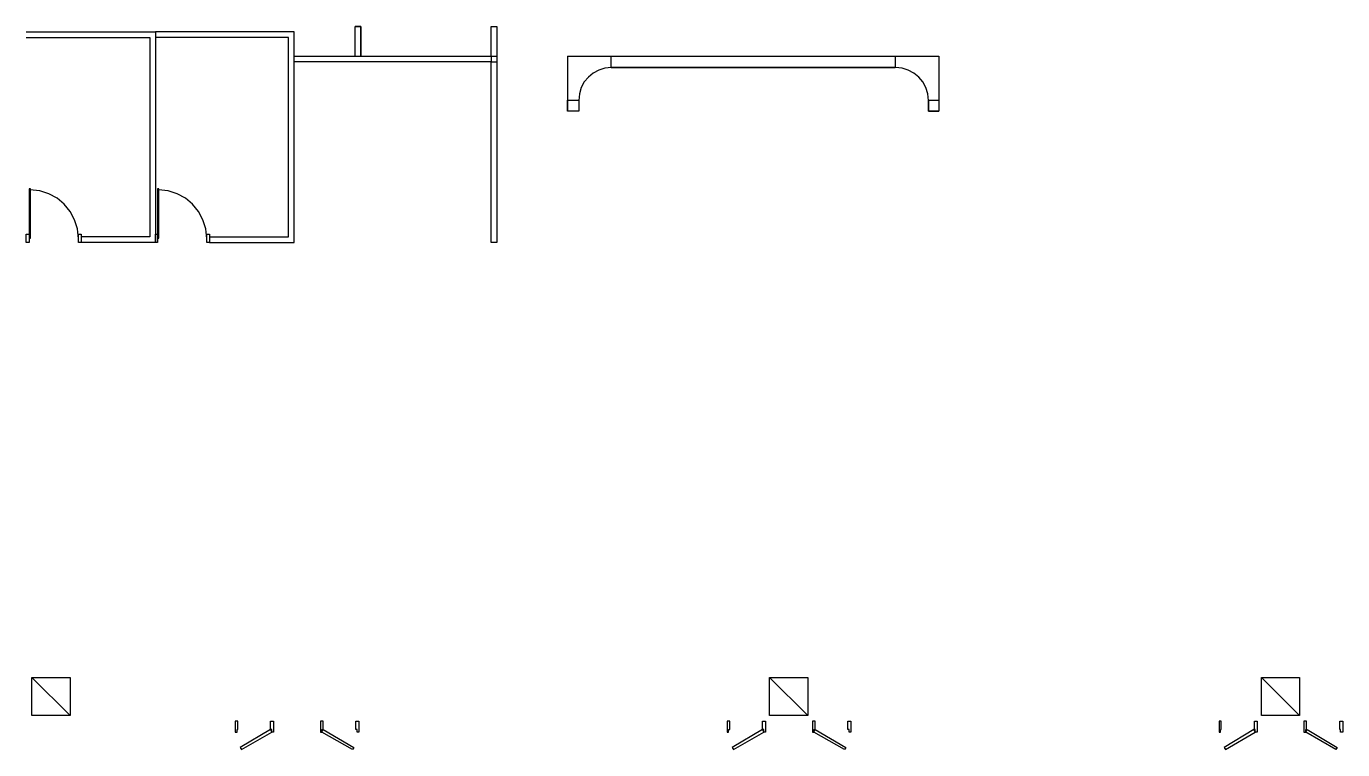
# Model space of a CAD drawing. Header units: millimetres. Extents: x -1062 to 473405, y -148599 to 38948.
# Drawn here: x 69535 to 93614, y -148599 to -135375 of the extents above; entities that cross this region are included whole.
import ezdxf

# ---------------------------------------------------------------- set-up
doc = ezdxf.new("R2010")
doc.units = ezdxf.units.MM
for name, color, linetype in [('COLUMN', 1, 'Continuous'), ('DOOR', 3, 'Continuous'), ('WALL', 7, 'Continuous'), ('WINDOW', 4, 'Continuous')]:
    doc.layers.add(name, color=color, linetype=linetype)

msp = doc.modelspace()

# ---------------------------------------------------------------- linework, layer by layer
at = {"layer": 'COLUMN'}
for p, q in [((70334.3, -147976.3), (69636.1, -147277.7)), ((69636.1, -147277.7), (70334.3, -147277.7)), ((69636.1, -147976.3), (69636.1, -147277.7)), ((70334.3, -147277.7), (70334.3, -147976.3)), ((83827.2, -147976.3), (83129, -147277.7)), ((83129, -147277.7), (83827.2, -147277.7)), ((83129, -147976.3), (83129, -147277.7)), ((83827.2, -147277.7), (83827.2, -147976.3)), ((92826.7, -147976.3), (92128.5, -147277.7)), ((92128.5, -147277.7), (92826.7, -147277.7)), ((92128.5, -147976.3), (92128.5, -147277.7)), ((92826.7, -147277.7), (92826.7, -147976.3)), ((70334.3, -147976.3), (69636.1, -147976.3)), ((83827.2, -147976.3), (83129, -147976.3)), ((92826.7, -147976.3), (92128.5, -147976.3))]:
    msp.add_line(p, q, dxfattribs=at)
at = {"layer": 'DOOR'}
for p, q in [((69610.7, -138348.7), (69585.3, -138348.7)), ((69585.3, -138348.7), (69585.3, -139250.5)), ((69780.4, -138381.3), (69601.6, -138361.4)), ((69610.7, -139250.5), (69610.7, -138348.7)), ((69946.7, -138434.6), (69780.4, -138381.3)), ((70097.1, -138517.7), (69946.7, -138434.6)), ((71959, -138348.7), (71933.6, -138348.7)), ((71933.6, -138348.7), (71933.6, -139250.5)), ((72128.6, -138381.3), (71949.8, -138361.4)), ((71959, -139250.5), (71959, -138348.7)), ((72295, -138434.6), (72128.6, -138381.3)), ((72445.3, -138517.7), (72295, -138434.6)), ((70228, -138627.1), (70097.1, -138517.7)), ((70335.8, -138759.3), (70228, -138627.1)), ((72576.2, -138627.1), (72445.3, -138517.7)), ((72684.1, -138759.3), (72576.2, -138627.1)), ((70417.3, -138910.7), (70335.8, -138759.3)), ((70468.7, -139077.7), (70417.3, -138910.7)), ((72765.5, -138910.7), (72684.1, -138759.3)), ((72816.9, -139077.7), (72765.5, -138910.7)), ((69534.6, -139326.7), (69534.6, -139174.3)), ((69534.6, -139174.3), (69585.3, -139174.3)), ((69585.3, -139174.3), (69585.3, -139326.7)), ((70486.6, -139256.8), (70468.7, -139077.7)), ((70486.6, -139326.7), (70486.6, -139174.3)), ((70486.6, -139174.3), (70537.3, -139174.3)), ((70537.3, -139174.3), (70537.3, -139326.7)), ((71895.5, -139326.7), (71895.5, -139174.3)), ((71895.5, -139174.3), (71933.6, -139174.3)), ((71933.6, -139174.3), (71933.6, -139326.7)), ((72834.8, -139256.8), (72816.9, -139077.7)), ((72834.8, -139326.7), (72834.8, -139174.3)), ((72834.8, -139174.3), (72885.6, -139174.3)), ((72885.6, -139174.3), (72885.6, -139326.7)), ((69585.3, -139326.7), (69534.6, -139326.7)), ((69585.3, -139250.5), (69610.7, -139250.5)), ((70537.3, -139326.7), (70486.6, -139326.7)), ((71933.6, -139326.7), (71895.5, -139326.7)), ((71933.6, -139250.5), (71959, -139250.5)), ((72885.6, -139326.7), (72834.8, -139326.7))]:
    msp.add_line(p, q, dxfattribs=at)
at = {"layer": 'WALL'}
for p, q in [((75551.2, -135922.7), (75551.2, -135376.6)), ((75652.7, -135376.6), (75551.2, -135376.6)), ((75652.7, -135922.7), (75652.7, -135376.6)), ((78039, -135922.7), (78039, -135376.6)), ((78039, -135376.6), (78140.6, -135376.6)), ((78140.6, -135376.6), (78140.6, -135922.7)), ((74434.2, -135922.7), (78140.6, -135922.7)), ((78039, -136024.3), (74434.2, -136024.3)), ((78039, -139326.7), (78039, -136024.3)), ((78140.6, -135922.7), (78140.6, -139326.7)), ((79435.3, -135922.7), (86226.2, -135922.7)), ((79435.3, -135922.7), (79435.3, -136926.1)), ((86226.2, -135922.7), (86226.2, -136926.1)), ((79904.2, -136229), (79815, -136302.7)), ((80006.6, -136173.4), (79904.2, -136229)), ((80119.8, -136138.2), (80006.6, -136173.4)), ((80241.3, -136125.9), (80119.8, -136138.2)), ((80235, -136125.9), (85426.5, -136125.9)), ((85554.4, -136138.2), (85432.9, -136125.9)), ((85667.5, -136173.4), (85554.4, -136138.2)), ((85770, -136229), (85667.5, -136173.4)), ((85859.2, -136302.7), (85770, -136229)), ((79685.8, -136494.4), (79650.6, -136607.7)), ((79741.4, -136391.9), (79685.8, -136494.4)), ((79815, -136302.7), (79741.4, -136391.9)), ((85932.8, -136391.9), (85859.2, -136302.7)), ((85988.4, -136494.4), (85932.8, -136391.9)), ((86023.5, -136607.7), (85988.4, -136494.4)), ((79650.6, -136607.7), (79638.4, -136729.3)), ((79638.4, -136722.9), (79638.4, -136926.1)), ((86035.8, -136729.3), (86023.5, -136607.7)), ((86035.8, -136722.9), (86035.8, -136926.1)), ((79638.4, -136926.1), (79435.3, -136926.1)), ((86035.8, -136926.1), (86226.2, -136926.1)), ((78140.6, -139326.7), (78039, -139326.7))]:
    msp.add_line(p, q, dxfattribs=at)
for points in [[(75655, -135375), (75655, -135922.7), (78039, -135922.7), (78039, -136024.3), (74434.2, -136024.3), (74434.2, -135922.7), (75550, -135922.7), (75550, -135375), (75655, -135375)], [(78140, -135375), (78140, -135376.6), (78140.6, -135376.6), (78140.6, -135922.7), (78140, -135922.7), (78140, -135925), (78040, -135925), (78040, -135922.7), (78039, -135922.7), (78039, -135376.6), (78040, -135376.6), (78040, -135375), (78140, -135375)], [(78140.6, -136024.3), (78140.6, -139326.7), (78039, -139326.7), (78039, -136024.3), (78140.6, -136024.3)], [(85426.5, -135922.7), (85426.5, -136125.9), (80235, -136125.9), (80235, -135922.7), (85426.5, -135922.7)], [(79638.4, -136722.9), (79638.4, -136926.1), (79435.3, -136926.1), (79435.3, -136722.9), (79638.4, -136722.9)], [(86226.2, -136722.9), (86226.2, -136926.1), (86035.8, -136926.1), (86035.8, -136722.9), (86226.2, -136722.9)]]:
    msp.add_lwpolyline(points, close=True, dxfattribs=at)
at = {"layer": 'WINDOW'}
for p, q in [((69534.6, -135478.2), (71895.5, -135478.2)), ((71895.5, -135478.2), (71895.5, -139326.7)), ((74434.2, -135478.2), (71895.5, -135478.2)), ((74434.2, -139326.7), (74434.2, -135478.2)), ((69534.6, -135579.8), (71794, -135579.8)), ((71794, -135579.8), (71794, -139225.1)), ((74332.6, -135579.8), (71895.5, -135579.8)), ((74332.6, -139225.1), (74332.6, -135579.8)), ((71794, -139225.1), (70537.3, -139225.1)), ((70537.3, -139225.1), (70537.3, -139326.7)), ((71895.5, -139326.7), (70537.3, -139326.7)), ((72885.6, -139225.1), (74332.6, -139225.1)), ((72885.6, -139225.1), (72885.6, -139326.7)), ((72885.6, -139326.7), (74434.2, -139326.7)), ((73406, -148077.9), (73355.2, -148077.9)), ((73355.2, -148077.9), (73355.2, -148281.1)), ((73406, -148230.3), (73406, -148077.9)), ((74002.6, -148230.3), (74002.6, -148077.9)), ((74002.6, -148077.9), (74053.4, -148077.9)), ((74053.4, -148077.9), (74053.4, -148281.1)), ((74967.3, -148077.9), (74916.5, -148077.9)), ((74916.5, -148077.9), (74916.5, -148281.1)), ((74967.3, -148230.3), (74967.3, -148077.9)), ((75563.9, -148230.3), (75563.9, -148077.9)), ((75563.9, -148077.9), (75614.6, -148077.9)), ((75614.6, -148077.9), (75614.6, -148281.1)), ((82405.5, -148077.9), (82354.7, -148077.9)), ((82354.7, -148077.9), (82354.7, -148281.1)), ((82405.5, -148230.3), (82405.5, -148077.9)), ((83002.1, -148230.3), (83002.1, -148077.9)), ((83002.1, -148077.9), (83052.9, -148077.9)), ((83052.9, -148077.9), (83052.9, -148281.1)), ((83966.8, -148077.9), (83916, -148077.9)), ((83916, -148077.9), (83916, -148281.1)), ((83966.8, -148230.3), (83966.8, -148077.9)), ((84563.4, -148230.3), (84563.4, -148077.9)), ((84563.4, -148077.9), (84614.1, -148077.9)), ((84614.1, -148077.9), (84614.1, -148281.1)), ((91392.3, -148077.9), (91354.2, -148077.9)), ((91354.2, -148077.9), (91354.2, -148281.1)), ((91392.3, -148230.3), (91392.3, -148077.9)), ((92001.6, -148230.3), (92001.6, -148077.9)), ((92001.6, -148077.9), (92052.4, -148077.9)), ((92052.4, -148077.9), (92052.4, -148281.1)), ((92953.6, -148077.9), (92902.8, -148077.9)), ((92902.8, -148077.9), (92902.8, -148281.1)), ((92953.6, -148230.3), (92953.6, -148077.9)), ((93562.9, -148230.3), (93562.9, -148077.9)), ((93562.9, -148077.9), (93613.6, -148077.9)), ((93613.6, -148077.9), (93613.6, -148281.1)), ((73355.2, -148281.1), (73393.3, -148281.1)), ((73393.3, -148281.1), (73393.3, -148230.3)), ((73393.3, -148230.3), (73406, -148230.3)), ((74002.6, -148230.3), (73444.1, -148560.5)), ((73469.5, -148598.6), (74028, -148281.1)), ((74028, -148230.3), (74002.6, -148230.3)), ((74028, -148281.1), (74002.6, -148230.3)), ((74028, -148281.1), (74028, -148230.3)), ((74053.4, -148281.1), (74028, -148281.1)), ((74916.5, -148281.1), (74941.9, -148281.1)), ((74941.9, -148281.1), (74941.9, -148230.3)), ((74941.9, -148230.3), (74967.3, -148230.3)), ((74941.9, -148281.1), (74967.3, -148230.3)), ((75500.4, -148598.6), (74941.9, -148281.1)), ((74967.3, -148230.3), (75525.8, -148560.5)), ((75589.2, -148230.3), (75563.9, -148230.3)), ((75589.2, -148281.1), (75589.2, -148230.3)), ((75614.6, -148281.1), (75589.2, -148281.1)), ((82354.7, -148281.1), (82380.1, -148281.1)), ((82380.1, -148281.1), (82380.1, -148230.3)), ((82380.1, -148230.3), (82405.5, -148230.3)), ((83002.1, -148230.3), (82443.6, -148560.5)), ((82469, -148598.6), (83027.5, -148281.1)), ((83027.5, -148230.3), (83002.1, -148230.3)), ((83027.5, -148281.1), (83002.1, -148230.3)), ((83027.5, -148281.1), (83027.5, -148230.3)), ((83052.9, -148281.1), (83027.5, -148281.1)), ((83916, -148281.1), (83941.4, -148281.1)), ((83941.4, -148281.1), (83941.4, -148230.3)), ((83941.4, -148230.3), (83966.8, -148230.3)), ((83941.4, -148281.1), (83966.8, -148230.3)), ((84499.9, -148598.6), (83941.4, -148281.1)), ((83966.8, -148230.3), (84525.3, -148560.5)), ((84588.7, -148230.3), (84563.4, -148230.3)), ((84588.7, -148281.1), (84588.7, -148230.3)), ((84614.1, -148281.1), (84588.7, -148281.1)), ((91354.2, -148281.1), (91379.6, -148281.1)), ((91379.6, -148281.1), (91379.6, -148230.3)), ((91379.6, -148230.3), (91392.3, -148230.3)), ((91988.9, -148230.3), (91443.1, -148560.5)), ((91468.5, -148598.6), (92014.3, -148281.1)), ((92014.3, -148281.1), (91988.9, -148230.3)), ((92014.3, -148230.3), (92001.6, -148230.3)), ((92014.3, -148281.1), (92014.3, -148230.3)), ((92052.4, -148281.1), (92014.3, -148281.1)), ((92902.8, -148281.1), (92940.9, -148281.1)), ((92940.9, -148281.1), (92940.9, -148230.3)), ((92940.9, -148230.3), (92953.6, -148230.3)), ((92940.9, -148281.1), (92966.3, -148230.3)), ((93486.7, -148598.6), (92940.9, -148281.1)), ((92966.3, -148230.3), (93512.1, -148560.5)), ((93575.6, -148230.3), (93562.9, -148230.3)), ((93575.6, -148281.1), (93575.6, -148230.3)), ((93613.6, -148281.1), (93575.6, -148281.1)), ((73444.1, -148560.5), (73469.5, -148598.6)), ((75525.8, -148560.5), (75500.4, -148598.6)), ((82443.6, -148560.5), (82469, -148598.6)), ((84525.3, -148560.5), (84499.9, -148598.6)), ((91443.1, -148560.5), (91468.5, -148598.6)), ((93512.1, -148560.5), (93486.7, -148598.6))]:
    msp.add_line(p, q, dxfattribs=at)

doc.saveas('drawing.dxf')
